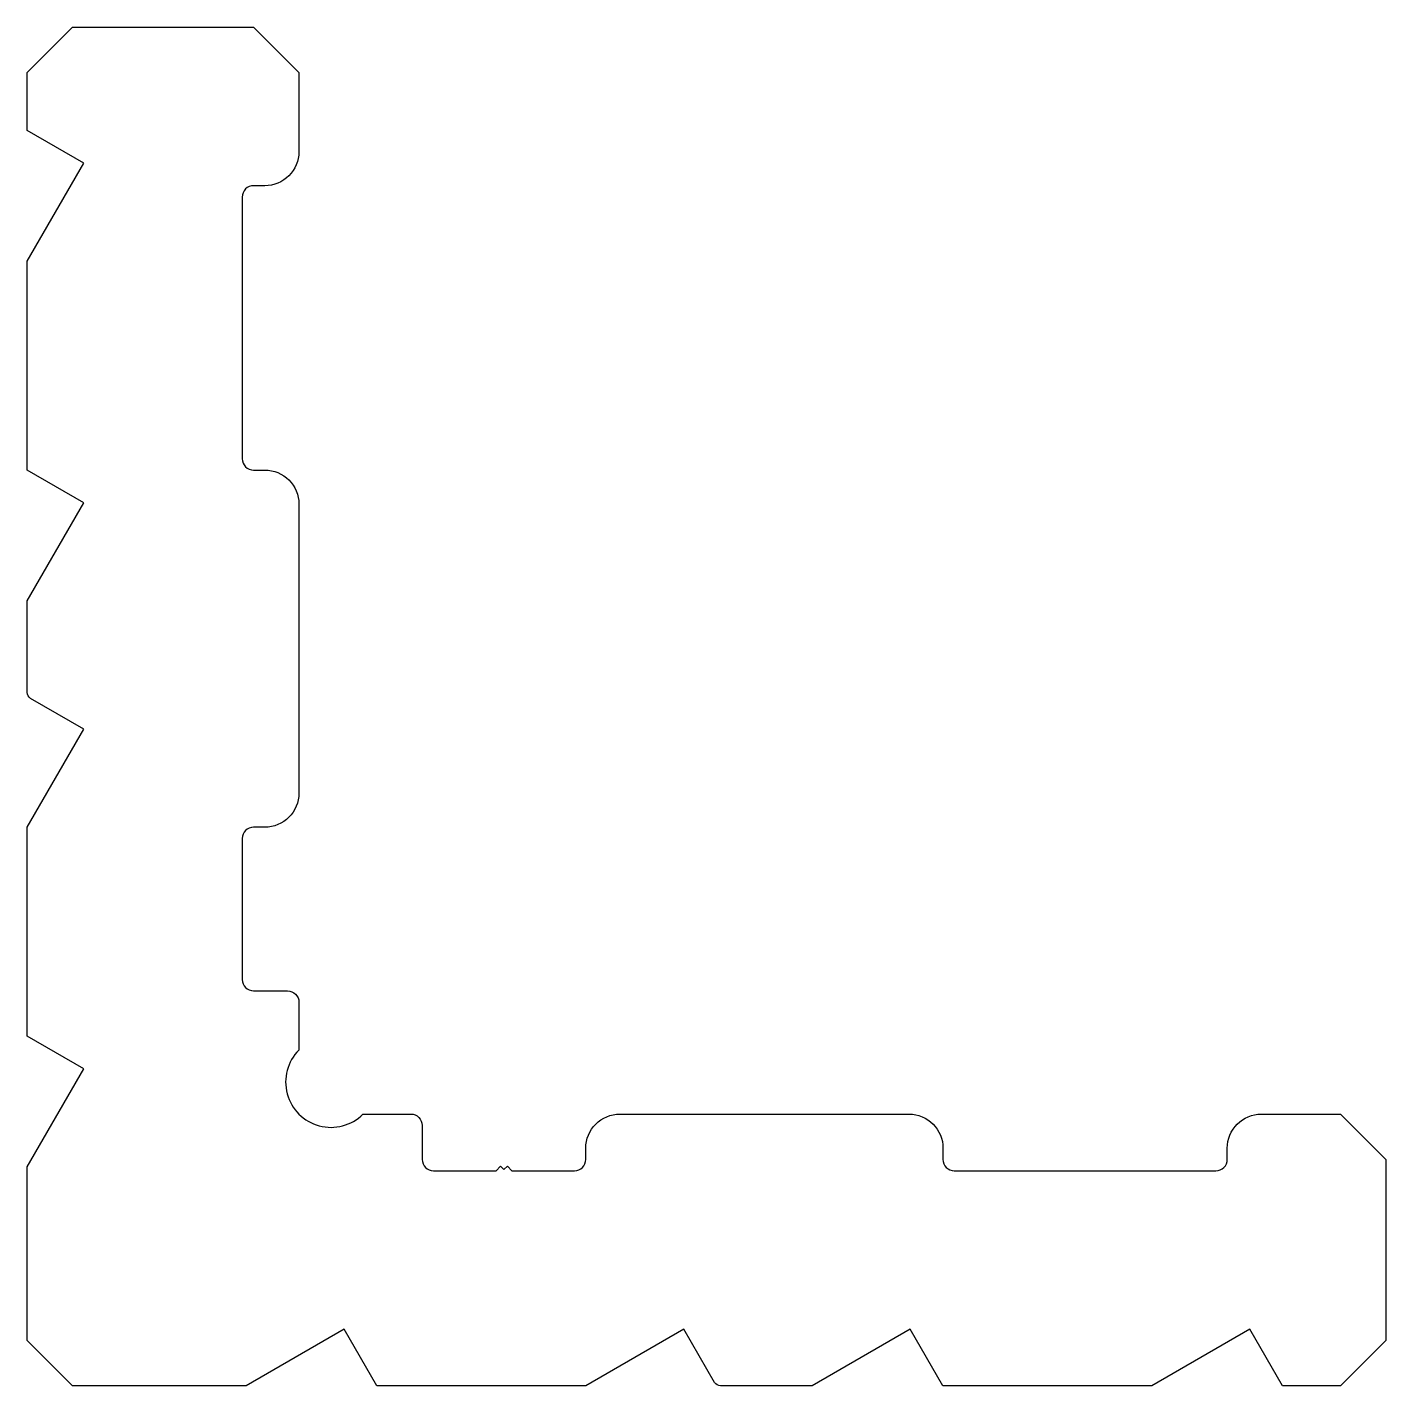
# Model space of a CAD drawing. Extents: x 836.6 to 896.6, y -54.2 to 5.8.
import ezdxf

# ---------------------------------------------------------------- set-up
doc = ezdxf.new("R2010")
doc.units = 0
doc.header["$LTSCALE"] = 15
doc.layers.add('CONNECTIONS', color=8, linetype='CONTINUOUS')

msp = doc.modelspace()

# ---------------------------------------------------------------- linework, layer by layer
at = {"layer": 'CONNECTIONS', "color": 0}
msp.add_lwpolyline([(857.509, -44.5), (857.659, -44.65), (857.809, -44.5), (858.009, -44.7), (860.772, -44.7, 0.414214), (861.272, -44.2), (861.272, -43.7, -0.414214), (862.772, -42.2), (875.546, -42.2, -0.414214), (877.046, -43.7), (877.046, -44.2, 0.414214), (877.546, -44.7), (889.102, -44.7, 0.414214), (889.602, -44.2), (889.602, -43.7, -0.414214), (891.102, -42.2), (894.602, -42.2), (896.602, -44.2), (896.602, -52.2), (894.602, -54.2), (892.046, -54.2), (890.602, -51.7), (886.272, -54.2), (877.046, -54.2), (875.602, -51.7), (871.272, -54.2), (867.219, -54.2, -0.267949), (866.959, -54.05), (865.602, -51.7), (861.272, -54.2), (852.046, -54.2), (850.602, -51.7), (846.272, -54.2), (838.602, -54.2), (836.602, -52.2), (836.602, -44.53), (839.102, -40.2), (836.602, -38.757), (836.602, -29.53), (839.102, -25.2), (836.752, -23.843, -0.267949), (836.602, -23.583), (836.602, -19.53), (839.102, -15.2), (836.602, -13.757), (836.602, -4.53), (839.102, -0.2), (836.602, 1.243), (836.602, 3.8), (838.602, 5.8), (846.602, 5.8), (848.602, 3.8), (848.602, 0.3, -0.414214), (847.102, -1.2), (846.602, -1.2, 0.414214), (846.102, -1.7), (846.102, -13.257, 0.414214), (846.602, -13.757), (847.102, -13.757, -0.414214), (848.602, -15.257), (848.602, -28.03, -0.414214), (847.102, -29.53), (846.602, -29.53, 0.414214), (846.102, -30.03), (846.102, -36.257, 0.414214), (846.602, -36.757), (848.102, -36.757, -0.414214), (848.602, -37.257), (848.602, -39.372, 1), (851.431, -42.2), (853.546, -42.2, -0.414214), (854.046, -42.7), (854.046, -44.2, 0.414214), (854.546, -44.7), (857.309, -44.7)], format="xyb", close=True, dxfattribs=at)

doc.saveas('drawing.dxf')
